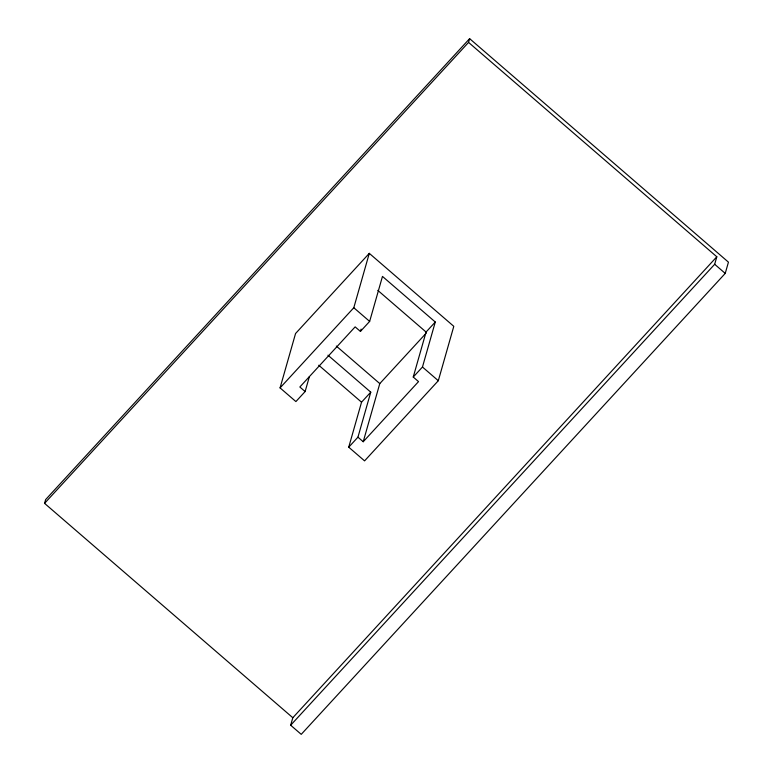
<?xml version="1.0" encoding="UTF-8"?>
<svg xmlns="http://www.w3.org/2000/svg" width="773" height="773" viewBox="0 0 773 773"><rect width="100%" height="100%" fill="white"/><g stroke="black" fill="none" stroke-linecap="round" stroke-linejoin="round"><path stroke-width="1.16" d="M292.812 717.731L44.554 503.349L45.626 499.6L469.626 38.65L728.446 262.153L725.238 273.4L301.238 734.35L290.667 725.229L292.812 717.731L716.813 256.781L468.564 42.399L469.626 38.65M309.403 376.557L305.122 391.553L295.904 401.574L280.068 387.891L295.557 333.521L369.291 253.351L453.799 326.332L438.31 380.712L364.576 460.872L348.729 447.19L361.542 402.192L370.76 392.172L327.965 355.203M280.068 387.891L353.802 307.731L369.291 253.351M305.122 391.553L299.847 386.993L355.145 326.873L360.431 331.433L361.088 329.124M360.431 331.433L369.649 321.413L382.471 276.415L435.286 322.022L422.464 367.02L413.246 377.04L418.531 381.611L363.223 441.731L357.947 437.17L370.76 392.172M363.223 441.731L379.785 383.601L426.145 333.211M413.246 377.04L426.068 332.042L435.286 322.022M290.667 725.229L714.677 264.279L716.813 256.781M44.554 503.349L468.564 42.399M348.729 447.19L357.947 437.17M714.677 264.279L725.238 273.4M377.804 290.368L426.068 332.042M353.802 307.731L369.649 321.413M422.464 367.02L438.31 380.712M336.323 346.072L379.785 383.601M318.747 365.223L361.542 402.192"/></g></svg>
